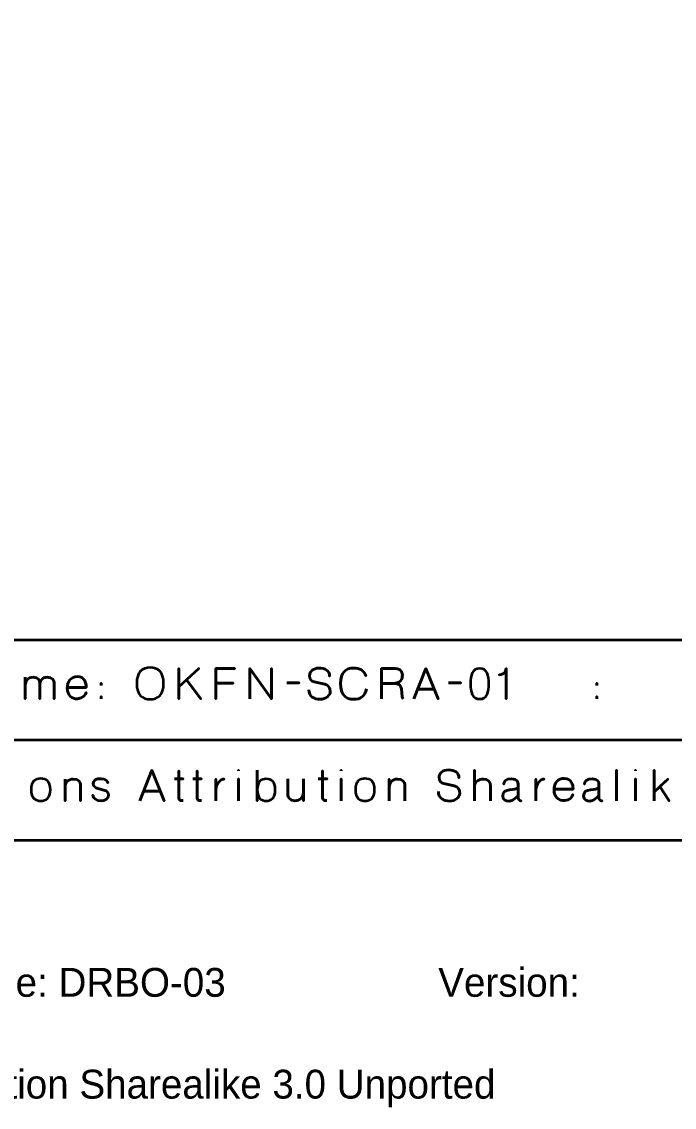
# Model space of a CAD drawing. Header units: inches. Extents: x 15 to 785, y -665 to -15.
# Drawn here: x 210.3 to 405.7, y -664.9 to -340 of the extents above; entities that cross this region are included whole.
import ezdxf

# ---------------------------------------------------------------- set-up
doc = ezdxf.new("R2010")
doc.units = ezdxf.units.IN
doc.header["$MEASUREMENT"] = 0
doc.layers.add('Layer 1', color=7, linetype='Continuous')

# ---------------------------------------------------------------- blocks, each defined once
blk = doc.blocks.new('block 2')
at = {"layer": 'Layer 1', "color": 179, "lineweight": 35, "true_color": 0x231f20}
blk.add_lwpolyline([(785, -555), (15, -555), (15, -525), (785, -525), (785, -555)], dxfattribs=at)
blk.add_open_spline([(785, -570), (785, -578.28), (778.28, -585), (770, -585), (770, -585), (30, -585), (30, -585), (21.72, -585), (15, -578.28), (15, -570), (15, -570), (15, -30), (15, -30), (15, -21.72), (21.72, -15), (30, -15), (30, -15), (770, -15), (770, -15), (778.28, -15), (785, -21.72), (785, -30), (785, -30), (785, -570), (785, -570)], degree=3, knots=[0, 0, 0, 0, 1, 1, 1, 2, 2, 2, 3, 3, 3, 4, 4, 4, 5, 5, 5, 6, 6, 6, 7, 7, 7, 8, 8, 8, 8], dxfattribs=at)
blk = doc.blocks.new('block 3')
at = {"layer": 'Layer 1', "color": 30, "lineweight": 35, "true_color": 0xf58726}
for points, knots in [([(215.71, -537.88), (215.71, -537.3), (215.33, -536.2), (213.72, -536.19), (212.1, -536.18), (211.38, -537.44), (211.38, -538.6), (211.38, -537.44), (212.1, -536.18), (213.72, -536.19), (215.33, -536.2), (215.71, -537.3), (215.71, -537.88), (215.71, -538.46), (215.71, -542.71), (215.71, -542.71), (215.71, -542.71), (215.71, -538.46), (215.71, -537.88)], [0, 0, 0, 0, 1, 1, 1, 2, 2, 2, 3, 3, 3, 4, 4, 4, 5, 5, 5, 6, 6, 6, 6]), ([(211.38, -536.19), (211.38, -536.19), (211.38, -542.71), (211.38, -542.71), (211.38, -542.71), (211.38, -536.19), (211.38, -536.19)], [0, 0, 0, 0, 1, 1, 1, 2, 2, 2, 2]), ([(220.08, -537.88), (220.08, -537.3), (219.52, -536.2), (217.91, -536.19), (216.29, -536.18), (215.71, -537.44), (215.71, -538.6), (215.71, -537.44), (216.29, -536.18), (217.91, -536.19), (219.52, -536.2), (220.08, -537.3), (220.08, -537.88), (220.08, -538.46), (220.08, -542.71), (220.08, -542.71), (220.08, -542.71), (220.08, -538.46), (220.08, -537.88)], [0, 0, 0, 0, 1, 1, 1, 2, 2, 2, 3, 3, 3, 4, 4, 4, 5, 5, 5, 6, 6, 6, 6]), ([(223.97, -539.23), (223.97, -539.23), (229.64, -539.23), (229.64, -539.23), (229.64, -537.82), (229.08, -536.01), (227.06, -536.01), (225.06, -536.01), (223.95, -537.38), (223.95, -539.48), (223.95, -541.59), (225.37, -542.71), (227.06, -542.65), (228.77, -542.6), (229.5, -541.28), (229.59, -540.81), (229.5, -541.28), (228.77, -542.6), (227.06, -542.65), (225.37, -542.71), (223.95, -541.59), (223.95, -539.48), (223.95, -537.38), (225.06, -536.01), (227.06, -536.01), (229.08, -536.01), (229.64, -537.82), (229.64, -539.23), (229.64, -539.23), (223.97, -539.23), (223.97, -539.23)], [0, 0, 0, 0, 1, 1, 1, 2, 2, 2, 3, 3, 3, 4, 4, 4, 5, 5, 5, 6, 6, 6, 7, 7, 7, 8, 8, 8, 9, 9, 9, 10, 10, 10, 10]), ([(244.73, -538.06), (244.73, -534.55), (246.55, -533.31), (248.77, -533.31), (250.99, -533.31), (252.81, -534.55), (252.81, -538.06), (252.81, -541.56), (250.99, -542.78), (248.77, -542.78), (246.55, -542.78), (244.73, -541.56), (244.73, -538.06)], [0, 0, 0, 0, 1, 1, 1, 2, 2, 2, 3, 3, 3, 4, 4, 4, 4]), ([(244.73, -538.06), (244.73, -534.55), (246.55, -533.31), (248.77, -533.31), (250.99, -533.31), (252.81, -534.55), (252.81, -538.06), (252.81, -541.56), (250.99, -542.78), (248.77, -542.78), (246.55, -542.78), (244.73, -541.56), (244.73, -538.06)], [0, 0, 0, 0, 1, 1, 1, 2, 2, 2, 3, 3, 3, 4, 4, 4, 4]), ([(257.31, -539.11), (257.31, -539.11), (259.65, -536.95), (259.65, -536.95), (259.65, -536.95), (263.96, -542.71), (263.96, -542.71), (263.96, -542.71), (259.65, -536.95), (259.65, -536.95), (259.65, -536.95), (263.35, -533.55), (263.35, -533.55), (263.35, -533.55), (257.31, -539.11), (257.31, -539.11), (257.31, -539.11), (257.31, -533.55), (257.31, -533.55), (257.31, -533.55), (257.31, -542.71), (257.31, -542.71), (257.31, -542.71), (257.31, -539.11), (257.31, -539.11)], [0, 0, 0, 0, 1, 1, 1, 2, 2, 2, 3, 3, 3, 4, 4, 4, 5, 5, 5, 6, 6, 6, 7, 7, 7, 8, 8, 8, 8]), ([(268.45, -533.55), (268.45, -533.55), (274.13, -533.55), (274.13, -533.55), (274.13, -533.55), (268.45, -533.55), (268.45, -533.55), (268.45, -533.55), (268.45, -542.71), (268.45, -542.71), (268.45, -542.71), (268.45, -533.55), (268.45, -533.55)], [0, 0, 0, 0, 1, 1, 1, 2, 2, 2, 3, 3, 3, 4, 4, 4, 4]), ([(278.59, -542.71), (278.59, -542.71), (278.59, -533.55), (278.59, -533.55), (278.59, -533.55), (285.11, -542.71), (285.11, -542.71), (285.11, -542.71), (285.11, -533.55), (285.11, -533.55), (285.11, -533.55), (285.11, -542.71), (285.11, -542.71), (285.11, -542.71), (278.59, -533.55), (278.59, -533.55), (278.59, -533.55), (278.59, -542.71), (278.59, -542.71)], [0, 0, 0, 0, 1, 1, 1, 2, 2, 2, 3, 3, 3, 4, 4, 4, 5, 5, 5, 6, 6, 6, 6]), ([(296.28, -539.94), (296.28, -541.97), (297.83, -542.78), (299.64, -542.78), (301.48, -542.78), (302.64, -541.63), (302.68, -540.5), (302.72, -539.38), (302.14, -538.49), (301.01, -538.25), (301.01, -538.25), (297.9, -537.58), (297.9, -537.58), (297.03, -537.38), (296.51, -536.88), (296.51, -535.68), (296.51, -534.49), (297.51, -533.46), (299.34, -533.46), (301.17, -533.46), (302.5, -534.32), (302.45, -535.84), (302.5, -534.32), (301.17, -533.46), (299.34, -533.46), (297.51, -533.46), (296.51, -534.49), (296.51, -535.68), (296.51, -536.88), (297, -537.37), (297.9, -537.58), (297.9, -537.58), (301.01, -538.25), (301.01, -538.25), (302.17, -538.49), (302.72, -539.38), (302.68, -540.5), (302.64, -541.63), (301.48, -542.78), (299.64, -542.78), (297.83, -542.78), (296.28, -541.97), (296.28, -539.94)], [0, 0, 0, 0, 1, 1, 1, 2, 2, 2, 3, 3, 3, 4, 4, 4, 5, 5, 5, 6, 6, 6, 7, 7, 7, 8, 8, 8, 9, 9, 9, 10, 10, 10, 11, 11, 11, 12, 12, 12, 13, 13, 13, 14, 14, 14, 14]), ([(313.54, -539.63), (313.13, -541.82), (311.81, -542.81), (309.73, -542.81), (307.2, -542.81), (305.76, -541.37), (305.76, -538.12), (305.76, -534.88), (307.2, -533.44), (309.73, -533.44), (311.53, -533.44), (312.77, -534.18), (313.33, -535.81), (312.77, -534.18), (311.53, -533.44), (309.73, -533.44), (307.2, -533.44), (305.76, -534.88), (305.76, -538.12), (305.76, -541.37), (307.2, -542.81), (309.73, -542.81), (311.81, -542.81), (313.13, -541.82), (313.54, -539.63)], [0, 0, 0, 0, 1, 1, 1, 2, 2, 2, 3, 3, 3, 4, 4, 4, 5, 5, 5, 6, 6, 6, 7, 7, 7, 8, 8, 8, 8]), ([(318.03, -542.71), (318.03, -542.71), (318.03, -533.55), (318.03, -533.55), (318.03, -533.55), (321.37, -533.55), (321.37, -533.55), (323.71, -533.55), (324.2, -534.35), (324.27, -535.58), (324.32, -536.81), (323.7, -538.03), (321.63, -538.03), (321.63, -538.03), (318.03, -538.03), (318.03, -538.03), (318.03, -538.03), (321.63, -538.03), (321.63, -538.03), (323.66, -538.03), (324.32, -536.81), (324.27, -535.58), (324.2, -534.35), (323.66, -533.55), (321.37, -533.55), (321.37, -533.55), (318.03, -533.55), (318.03, -533.55), (318.03, -533.55), (318.03, -542.71), (318.03, -542.71)], [0, 0, 0, 0, 1, 1, 1, 2, 2, 2, 3, 3, 3, 4, 4, 4, 5, 5, 5, 6, 6, 6, 7, 7, 7, 8, 8, 8, 9, 9, 9, 10, 10, 10, 10]), ([(327.67, -542.71), (327.67, -542.71), (331.3, -533.55), (331.3, -533.55), (331.3, -533.55), (334.95, -542.71), (334.95, -542.71), (334.95, -542.71), (331.3, -533.55), (331.3, -533.55), (331.3, -533.55), (327.67, -542.71), (327.67, -542.71)], [0, 0, 0, 0, 1, 1, 1, 2, 2, 2, 3, 3, 3, 4, 4, 4, 4]), ([(344.65, -538.13), (344.65, -535.62), (345.19, -533.56), (347.42, -533.56), (349.65, -533.56), (350.19, -535.62), (350.19, -538.13), (350.19, -540.66), (349.65, -542.71), (347.42, -542.71), (345.19, -542.71), (344.65, -540.66), (344.65, -538.13)], [0, 0, 0, 0, 1, 1, 1, 2, 2, 2, 3, 3, 3, 4, 4, 4, 4]), ([(344.65, -538.13), (344.65, -535.62), (345.19, -533.56), (347.42, -533.56), (349.65, -533.56), (350.19, -535.62), (350.19, -538.13), (350.19, -540.66), (349.65, -542.71), (347.42, -542.71), (345.19, -542.71), (344.65, -540.66), (344.65, -538.13)], [0, 0, 0, 0, 1, 1, 1, 2, 2, 2, 3, 3, 3, 4, 4, 4, 4]), ([(355.36, -533.55), (355.36, -535.11), (353.85, -535.48), (353.2, -535.53), (353.85, -535.48), (355.36, -535.11), (355.36, -533.55), (355.36, -533.55), (355.36, -542.71), (355.36, -542.71), (355.36, -542.71), (355.36, -533.55), (355.36, -533.55)], [0, 0, 0, 0, 1, 1, 1, 2, 2, 2, 3, 3, 3, 4, 4, 4, 4]), ([(234.15, -538.69), (234.15, -538.69), (234.15, -537.99), (234.15, -537.99), (234.15, -537.99), (234.15, -538.69), (234.15, -538.69)], [0, 0, 0, 0, 1, 1, 1, 2, 2, 2, 2]), ([(268.45, -537.99), (268.45, -537.99), (273.61, -537.99), (273.61, -537.99), (273.61, -537.99), (268.45, -537.99), (268.45, -537.99)], [0, 0, 0, 0, 1, 1, 1, 2, 2, 2, 2]), ([(289.67, -537.92), (289.67, -537.92), (293.37, -537.92), (293.37, -537.92), (293.37, -537.92), (289.67, -537.92), (289.67, -537.92)], [0, 0, 0, 0, 1, 1, 1, 2, 2, 2, 2]), ([(324.55, -542.71), (324.29, -542.53), (324.23, -542.17), (324.23, -542.02), (324.23, -542.02), (324, -539.71), (324, -539.71), (323.92, -538.72), (323.21, -538.03), (321.8, -538.03), (323.21, -538.03), (323.92, -538.72), (324, -539.71), (324, -539.71), (324.23, -542.02), (324.23, -542.02), (324.23, -542.17), (324.29, -542.53), (324.55, -542.71)], [0, 0, 0, 0, 1, 1, 1, 2, 2, 2, 3, 3, 3, 4, 4, 4, 5, 5, 5, 6, 6, 6, 6]), ([(338.05, -537.92), (338.05, -537.92), (341.74, -537.92), (341.74, -537.92), (341.74, -537.92), (338.05, -537.92), (338.05, -537.92)], [0, 0, 0, 0, 1, 1, 1, 2, 2, 2, 2]), ([(382.46, -538.69), (382.46, -538.69), (382.46, -537.99), (382.46, -537.99), (382.46, -537.99), (382.46, -538.69), (382.46, -538.69)], [0, 0, 0, 0, 1, 1, 1, 2, 2, 2, 2]), ([(234.15, -542.71), (234.15, -542.71), (234.15, -542.01), (234.15, -542.01), (234.15, -542.01), (234.15, -542.71), (234.15, -542.71)], [0, 0, 0, 0, 1, 1, 1, 2, 2, 2, 2]), ([(328.81, -539.82), (328.81, -539.82), (333.79, -539.82), (333.79, -539.82), (333.79, -539.82), (328.81, -539.82), (328.81, -539.82)], [0, 0, 0, 0, 1, 1, 1, 2, 2, 2, 2]), ([(382.46, -542.71), (382.46, -542.71), (382.46, -542.01), (382.46, -542.01), (382.46, -542.01), (382.46, -542.71), (382.46, -542.71)], [0, 0, 0, 0, 1, 1, 1, 2, 2, 2, 2]), ([(245.64, -573.19), (245.64, -573.19), (249.27, -564.03), (249.27, -564.03), (249.27, -564.03), (252.92, -573.19), (252.92, -573.19), (252.92, -573.19), (249.27, -564.03), (249.27, -564.03), (249.27, -564.03), (245.64, -573.19), (245.64, -573.19)], [0, 0, 0, 0, 1, 1, 1, 2, 2, 2, 3, 3, 3, 4, 4, 4, 4]), ([(258.65, -573.12), (258.02, -573.16), (257.35, -573.19), (257.35, -572.33), (257.35, -571.47), (257.35, -564.21), (257.35, -564.21), (257.35, -564.21), (257.35, -571.47), (257.35, -572.33), (257.35, -573.19), (258.02, -573.16), (258.65, -573.12)], [0, 0, 0, 0, 1, 1, 1, 2, 2, 2, 3, 3, 3, 4, 4, 4, 4]), ([(264.16, -573.12), (263.54, -573.16), (262.86, -573.19), (262.86, -572.33), (262.86, -571.47), (262.86, -564.21), (262.86, -564.21), (262.86, -564.21), (262.86, -571.47), (262.86, -572.33), (262.86, -573.19), (263.54, -573.16), (264.16, -573.12)], [0, 0, 0, 0, 1, 1, 1, 2, 2, 2, 3, 3, 3, 4, 4, 4, 4]), ([(275.25, -564.25), (275.25, -564.25), (275.25, -564.02), (275.25, -564.02), (275.25, -564.02), (275.25, -564.25), (275.25, -564.25)], [0, 0, 0, 0, 1, 1, 1, 2, 2, 2, 2]), ([(280.85, -563.99), (280.85, -563.99), (280.85, -573.19), (280.85, -573.19), (280.85, -573.19), (280.85, -563.99), (280.85, -563.99)], [0, 0, 0, 0, 1, 1, 1, 2, 2, 2, 2]), ([(301.7, -573.12), (301.08, -573.16), (300.4, -573.19), (300.4, -572.33), (300.4, -571.47), (300.4, -564.21), (300.4, -564.21), (300.4, -564.21), (300.4, -571.47), (300.4, -572.33), (300.4, -573.19), (301.08, -573.16), (301.7, -573.12)], [0, 0, 0, 0, 1, 1, 1, 2, 2, 2, 3, 3, 3, 4, 4, 4, 4]), ([(305.97, -564.25), (305.97, -564.25), (305.97, -564.02), (305.97, -564.02), (305.97, -564.02), (305.97, -564.25), (305.97, -564.25)], [0, 0, 0, 0, 1, 1, 1, 2, 2, 2, 2]), ([(335.05, -570.42), (335.05, -572.45), (336.6, -573.26), (338.41, -573.26), (340.26, -573.26), (341.41, -572.11), (341.45, -570.98), (341.49, -569.86), (340.92, -568.97), (339.79, -568.73), (339.79, -568.73), (336.67, -568.06), (336.67, -568.06), (335.8, -567.86), (335.28, -567.36), (335.28, -566.16), (335.28, -564.97), (336.28, -563.94), (338.11, -563.94), (339.94, -563.94), (341.27, -564.8), (341.22, -566.32), (341.27, -564.8), (339.94, -563.94), (338.11, -563.94), (336.28, -563.94), (335.28, -564.97), (335.28, -566.16), (335.28, -567.36), (335.77, -567.85), (336.67, -568.06), (336.67, -568.06), (339.79, -568.73), (339.79, -568.73), (340.94, -568.97), (341.49, -569.86), (341.45, -570.98), (341.41, -572.11), (340.26, -573.26), (338.41, -573.26), (336.6, -573.26), (335.05, -572.45), (335.05, -570.42)], [0, 0, 0, 0, 1, 1, 1, 2, 2, 2, 3, 3, 3, 4, 4, 4, 5, 5, 5, 6, 6, 6, 7, 7, 7, 8, 8, 8, 9, 9, 9, 10, 10, 10, 11, 11, 11, 12, 12, 12, 13, 13, 13, 14, 14, 14, 14]), ([(345.91, -573.19), (345.91, -573.19), (345.91, -564.03), (345.91, -564.03), (345.91, -564.03), (345.91, -573.19), (345.91, -573.19)], [0, 0, 0, 0, 1, 1, 1, 2, 2, 2, 2]), ([(388.41, -573.19), (388.41, -573.19), (388.41, -564.03), (388.41, -564.03), (388.41, -564.03), (388.41, -573.19), (388.41, -573.19)], [0, 0, 0, 0, 1, 1, 1, 2, 2, 2, 2]), ([(394.03, -564.25), (394.03, -564.25), (394.03, -564.02), (394.03, -564.02), (394.03, -564.02), (394.03, -564.25), (394.03, -564.25)], [0, 0, 0, 0, 1, 1, 1, 2, 2, 2, 2]), ([(399.63, -573.19), (399.63, -573.19), (399.63, -570.62), (399.63, -570.62), (399.63, -570.62), (401.38, -568.92), (401.38, -568.92), (401.38, -568.92), (404.15, -573.19), (404.15, -573.19), (404.15, -573.19), (401.38, -568.92), (401.38, -568.92), (401.38, -568.92), (403.72, -566.67), (403.72, -566.67), (403.72, -566.67), (399.63, -570.62), (399.63, -570.62), (399.63, -570.62), (399.63, -564.03), (399.63, -564.03), (399.63, -564.03), (399.63, -573.19), (399.63, -573.19)], [0, 0, 0, 0, 1, 1, 1, 2, 2, 2, 3, 3, 3, 4, 4, 4, 5, 5, 5, 6, 6, 6, 7, 7, 7, 8, 8, 8, 8]), ([(213.13, -569.86), (213.13, -567.29), (214.44, -566.54), (216.01, -566.54), (217.6, -566.54), (218.9, -567.29), (218.9, -569.86), (218.9, -572.44), (217.6, -573.19), (216.01, -573.19), (214.44, -573.19), (213.13, -572.44), (213.13, -569.86)], [0, 0, 0, 0, 1, 1, 1, 2, 2, 2, 3, 3, 3, 4, 4, 4, 4]), ([(213.13, -569.86), (213.13, -567.29), (214.44, -566.54), (216.01, -566.54), (217.6, -566.54), (218.9, -567.29), (218.9, -569.86), (218.9, -572.44), (217.6, -573.19), (216.01, -573.19), (214.44, -573.19), (213.13, -572.44), (213.13, -569.86)], [0, 0, 0, 0, 1, 1, 1, 2, 2, 2, 3, 3, 3, 4, 4, 4, 4]), ([(227.96, -568.36), (227.96, -567.78), (227.38, -566.68), (225.77, -566.67), (224.14, -566.66), (223.29, -567.92), (223.29, -569.08), (223.29, -567.92), (224.14, -566.66), (225.77, -566.67), (227.38, -566.68), (227.96, -567.78), (227.96, -568.36), (227.96, -568.94), (227.96, -573.19), (227.96, -573.19), (227.96, -573.19), (227.96, -568.94), (227.96, -568.36)], [0, 0, 0, 0, 1, 1, 1, 2, 2, 2, 3, 3, 3, 4, 4, 4, 5, 5, 5, 6, 6, 6, 6]), ([(223.29, -566.67), (223.29, -566.67), (223.29, -573.19), (223.29, -573.19), (223.29, -573.19), (223.29, -566.67), (223.29, -566.67)], [0, 0, 0, 0, 1, 1, 1, 2, 2, 2, 2]), ([(234.06, -566.57), (232.46, -566.53), (231.72, -567.04), (231.72, -568.02), (231.72, -569.01), (232.55, -569.31), (232.85, -569.4), (232.85, -569.4), (235.25, -570.11), (235.25, -570.11), (235.57, -570.19), (236.33, -570.53), (236.33, -571.47), (236.33, -572.41), (235.33, -573.19), (234.06, -573.19), (232.79, -573.19), (231.63, -572.51), (231.63, -571.52), (231.63, -572.51), (232.79, -573.19), (234.06, -573.19), (235.33, -573.19), (236.33, -572.41), (236.33, -571.47), (236.33, -570.53), (235.57, -570.19), (235.25, -570.11), (235.25, -570.11), (232.85, -569.4), (232.85, -569.4), (232.55, -569.31), (231.72, -569.01), (231.72, -568.02), (231.72, -567.04), (232.46, -566.53), (234.06, -566.57), (235.66, -566.63), (236.08, -567.52), (236.05, -567.84), (236.08, -567.52), (235.66, -566.63), (234.06, -566.57)], [0, 0, 0, 0, 1, 1, 1, 2, 2, 2, 3, 3, 3, 4, 4, 4, 5, 5, 5, 6, 6, 6, 7, 7, 7, 8, 8, 8, 9, 9, 9, 10, 10, 10, 11, 11, 11, 12, 12, 12, 13, 13, 13, 14, 14, 14, 14]), ([(256.02, -566.61), (256.02, -566.61), (258.67, -566.61), (258.67, -566.61), (258.67, -566.61), (256.02, -566.61), (256.02, -566.61)], [0, 0, 0, 0, 1, 1, 1, 2, 2, 2, 2]), ([(261.53, -566.61), (261.53, -566.61), (264.18, -566.61), (264.18, -566.61), (264.18, -566.61), (261.53, -566.61), (261.53, -566.61)], [0, 0, 0, 0, 1, 1, 1, 2, 2, 2, 2]), ([(268.45, -569.86), (268.41, -568.4), (269.76, -566.66), (270.94, -566.67), (269.76, -566.66), (268.41, -568.4), (268.45, -569.86)], [0, 0, 0, 0, 1, 1, 1, 2, 2, 2, 2]), ([(268.45, -573.19), (268.45, -573.19), (268.45, -566.67), (268.45, -566.67), (268.45, -566.67), (268.45, -573.19), (268.45, -573.19)], [0, 0, 0, 0, 1, 1, 1, 2, 2, 2, 2]), ([(275.25, -573.17), (275.25, -573.17), (275.25, -566.66), (275.25, -566.66), (275.25, -566.66), (275.25, -573.2), (275.25, -573.17)], [0, 0, 0, 0, 1, 1, 1, 2, 2, 2, 2]), ([(283.54, -566.63), (285.02, -566.63), (286.23, -567.36), (286.23, -569.91), (286.23, -572.45), (285.02, -573.19), (283.54, -573.19), (282.05, -573.19), (280.85, -572.45), (280.85, -569.91), (280.85, -567.36), (282.05, -566.63), (283.54, -566.63)], [0, 0, 0, 0, 1, 1, 1, 2, 2, 2, 3, 3, 3, 4, 4, 4, 4]), ([(283.54, -566.63), (285.02, -566.63), (286.23, -567.36), (286.23, -569.91), (286.23, -572.45), (285.02, -573.19), (283.54, -573.19), (282.05, -573.19), (280.85, -572.45), (280.85, -569.91), (280.85, -567.36), (282.05, -566.63), (283.54, -566.63)], [0, 0, 0, 0, 1, 1, 1, 2, 2, 2, 3, 3, 3, 4, 4, 4, 4]), ([(289.95, -566.65), (289.95, -566.65), (289.95, -570.9), (289.95, -571.48), (289.95, -572.07), (290.54, -573.16), (292.15, -573.17), (293.77, -573.19), (294.64, -571.93), (294.64, -570.76), (294.64, -571.93), (293.77, -573.19), (292.15, -573.17), (290.54, -573.16), (289.95, -572.07), (289.95, -571.48), (289.95, -570.9), (289.95, -566.65), (289.95, -566.65)], [0, 0, 0, 0, 1, 1, 1, 2, 2, 2, 3, 3, 3, 4, 4, 4, 5, 5, 5, 6, 6, 6, 6]), ([(294.64, -566.65), (294.64, -566.65), (294.64, -573.17), (294.64, -573.17), (294.64, -573.17), (294.64, -566.65), (294.64, -566.65)], [0, 0, 0, 0, 1, 1, 1, 2, 2, 2, 2]), ([(299.07, -566.61), (299.07, -566.61), (301.72, -566.61), (301.72, -566.61), (301.72, -566.61), (299.07, -566.61), (299.07, -566.61)], [0, 0, 0, 0, 1, 1, 1, 2, 2, 2, 2]), ([(305.97, -573.17), (305.97, -573.17), (305.97, -566.66), (305.97, -566.66), (305.97, -566.66), (305.97, -573.2), (305.97, -573.17)], [0, 0, 0, 0, 1, 1, 1, 2, 2, 2, 2]), ([(310.2, -569.86), (310.2, -567.29), (311.5, -566.54), (313.08, -566.54), (314.67, -566.54), (315.96, -567.29), (315.96, -569.86), (315.96, -572.44), (314.67, -573.19), (313.08, -573.19), (311.5, -573.19), (310.2, -572.44), (310.2, -569.86)], [0, 0, 0, 0, 1, 1, 1, 2, 2, 2, 3, 3, 3, 4, 4, 4, 4]), ([(310.2, -569.86), (310.2, -567.29), (311.5, -566.54), (313.08, -566.54), (314.67, -566.54), (315.96, -567.29), (315.96, -569.86), (315.96, -572.44), (314.67, -573.19), (313.08, -573.19), (311.5, -573.19), (310.2, -572.44), (310.2, -569.86)], [0, 0, 0, 0, 1, 1, 1, 2, 2, 2, 3, 3, 3, 4, 4, 4, 4]), ([(325.03, -573.19), (325.03, -573.19), (325.03, -568.94), (325.03, -568.36), (325.03, -567.78), (324.44, -566.68), (322.83, -566.67), (321.21, -566.66), (320.36, -567.92), (320.36, -569.08), (320.36, -567.92), (321.21, -566.66), (322.83, -566.67), (324.44, -566.68), (325.03, -567.78), (325.03, -568.36), (325.03, -568.94), (325.03, -573.19), (325.03, -573.19)], [0, 0, 0, 0, 1, 1, 1, 2, 2, 2, 3, 3, 3, 4, 4, 4, 5, 5, 5, 6, 6, 6, 6]), ([(320.36, -573.19), (320.36, -573.19), (320.36, -566.67), (320.36, -566.67), (320.36, -566.67), (320.36, -573.19), (320.36, -573.19)], [0, 0, 0, 0, 1, 1, 1, 2, 2, 2, 2]), ([(350.66, -573.19), (350.66, -573.19), (350.66, -569.88), (350.66, -568.73), (350.66, -567.57), (349.96, -566.7), (348.6, -566.67), (347.22, -566.65), (345.91, -567.48), (345.91, -568.59), (345.91, -567.48), (347.22, -566.65), (348.6, -566.67), (349.96, -566.7), (350.66, -567.57), (350.66, -568.73), (350.66, -569.88), (350.66, -573.19), (350.66, -573.19)], [0, 0, 0, 0, 1, 1, 1, 2, 2, 2, 3, 3, 3, 4, 4, 4, 5, 5, 5, 6, 6, 6, 6]), ([(358.95, -572.36), (358.95, -572.36), (358.95, -568.18), (358.95, -568.18), (358.95, -567.65), (358.68, -566.63), (356.97, -566.63), (355.25, -566.63), (354.62, -567.41), (354.62, -568.21), (354.62, -567.41), (355.25, -566.63), (356.97, -566.63), (358.68, -566.63), (358.95, -567.65), (358.95, -568.18), (358.95, -568.18), (358.95, -572.36), (358.95, -572.36), (358.95, -573.12), (359.85, -573.19), (359.85, -573.19), (359.85, -573.19), (358.95, -573.12), (358.95, -572.36)], [0, 0, 0, 0, 1, 1, 1, 2, 2, 2, 3, 3, 3, 4, 4, 4, 5, 5, 5, 6, 6, 6, 7, 7, 7, 8, 8, 8, 8]), ([(364.27, -569.86), (364.23, -568.4), (365.58, -566.66), (366.76, -566.67), (365.58, -566.66), (364.23, -568.4), (364.27, -569.86)], [0, 0, 0, 0, 1, 1, 1, 2, 2, 2, 2]), ([(364.27, -573.19), (364.27, -573.19), (364.27, -566.67), (364.27, -566.67), (364.27, -566.67), (364.27, -573.19), (364.27, -573.19)], [0, 0, 0, 0, 1, 1, 1, 2, 2, 2, 2]), ([(369.69, -569.71), (369.69, -569.71), (375.37, -569.71), (375.37, -569.71), (375.37, -568.3), (374.81, -566.49), (372.79, -566.49), (370.79, -566.49), (369.68, -567.86), (369.68, -569.96), (369.68, -572.07), (371.1, -573.19), (372.79, -573.14), (374.49, -573.08), (375.23, -571.76), (375.32, -571.29), (375.23, -571.76), (374.49, -573.08), (372.79, -573.14), (371.1, -573.19), (369.68, -572.07), (369.68, -569.96), (369.68, -567.86), (370.79, -566.49), (372.79, -566.49), (374.81, -566.49), (375.37, -568.3), (375.37, -569.71), (375.37, -569.71), (369.69, -569.71), (369.69, -569.71)], [0, 0, 0, 0, 1, 1, 1, 2, 2, 2, 3, 3, 3, 4, 4, 4, 5, 5, 5, 6, 6, 6, 7, 7, 7, 8, 8, 8, 9, 9, 9, 10, 10, 10, 10]), ([(383.13, -572.36), (383.13, -572.36), (383.13, -568.18), (383.13, -568.18), (383.13, -567.65), (382.86, -566.63), (381.15, -566.63), (379.44, -566.63), (378.8, -567.41), (378.8, -568.21), (378.8, -567.41), (379.44, -566.63), (381.15, -566.63), (382.86, -566.63), (383.13, -567.65), (383.13, -568.18), (383.13, -568.18), (383.13, -572.36), (383.13, -572.36), (383.13, -573.12), (384.03, -573.19), (384.03, -573.19), (384.03, -573.19), (383.13, -573.12), (383.13, -572.36)], [0, 0, 0, 0, 1, 1, 1, 2, 2, 2, 3, 3, 3, 4, 4, 4, 5, 5, 5, 6, 6, 6, 7, 7, 7, 8, 8, 8, 8]), ([(394.03, -573.17), (394.03, -573.17), (394.03, -566.66), (394.03, -566.66), (394.03, -566.66), (394.03, -573.2), (394.03, -573.17)], [0, 0, 0, 0, 1, 1, 1, 2, 2, 2, 2]), ([(246.79, -570.3), (246.79, -570.3), (251.76, -570.3), (251.76, -570.3), (251.76, -570.3), (246.79, -570.3), (246.79, -570.3)], [0, 0, 0, 0, 1, 1, 1, 2, 2, 2, 2]), ([(356.22, -573.26), (355.17, -573.22), (354.33, -572.89), (354.33, -571.73), (354.33, -570.54), (355.04, -570.05), (356.38, -569.92), (357.72, -569.8), (358.31, -569.59), (358.95, -569.41), (358.31, -569.59), (357.72, -569.8), (356.38, -569.92), (355.04, -570.05), (354.33, -570.54), (354.33, -571.73), (354.33, -572.89), (355.17, -573.22), (356.22, -573.26), (357.26, -573.3), (358.57, -572.07), (358.95, -571.52), (358.57, -572.07), (357.26, -573.3), (356.22, -573.26)], [0, 0, 0, 0, 1, 1, 1, 2, 2, 2, 3, 3, 3, 4, 4, 4, 5, 5, 5, 6, 6, 6, 7, 7, 7, 8, 8, 8, 8]), ([(380.4, -573.26), (379.35, -573.22), (378.51, -572.89), (378.51, -571.73), (378.51, -570.54), (379.22, -570.05), (380.57, -569.92), (381.9, -569.8), (382.5, -569.59), (383.13, -569.41), (382.5, -569.59), (381.9, -569.8), (380.57, -569.92), (379.22, -570.05), (378.51, -570.54), (378.51, -571.73), (378.51, -572.89), (379.35, -573.22), (380.4, -573.26), (381.44, -573.3), (382.75, -572.07), (383.13, -571.52), (382.75, -572.07), (381.44, -573.3), (380.4, -573.26)], [0, 0, 0, 0, 1, 1, 1, 2, 2, 2, 3, 3, 3, 4, 4, 4, 5, 5, 5, 6, 6, 6, 7, 7, 7, 8, 8, 8, 8])]:
    blk.add_open_spline(points, degree=3, knots=knots, dxfattribs=at)

msp = doc.modelspace()

# ---------------------------------------------------------------- block references
at = {"layer": 'Layer 1'}
for name in ['block 2', 'block 3']:
    msp.add_blockref(name, (0, 0), dxfattribs=at)

# ---------------------------------------------------------------- texts
at = {"layer": 'Layer 1', "color": 179, "true_color": 0x231f20, "char_height": 8.636, "attachment_point": 7}
for s, insert in [('\\fEng_HelvLine Normal|b0|i0|c0|p34;\\W1;Date: 13-06-12^I^IFile Name: DRBO-03^I^IVersion:^I^IContributor: Stuart Childs stuchilds\\fMyriad Pro|b0|i0|c0|p34;@\\fEng_HelvLine Normal|b0|i0|c0|p34;gmail.com^I^I', (24.12, -634.46)), ('\\fEng_HelvLine Normal|b0|i0|c0|p34;\\W1;License: Creative Commons Attribution Sharealike 3.0 Unported^I^I', (24.12, -664.94))]:
    msp.add_mtext(s, dxfattribs=dict(at, insert=insert))

doc.saveas('drawing.dxf')
